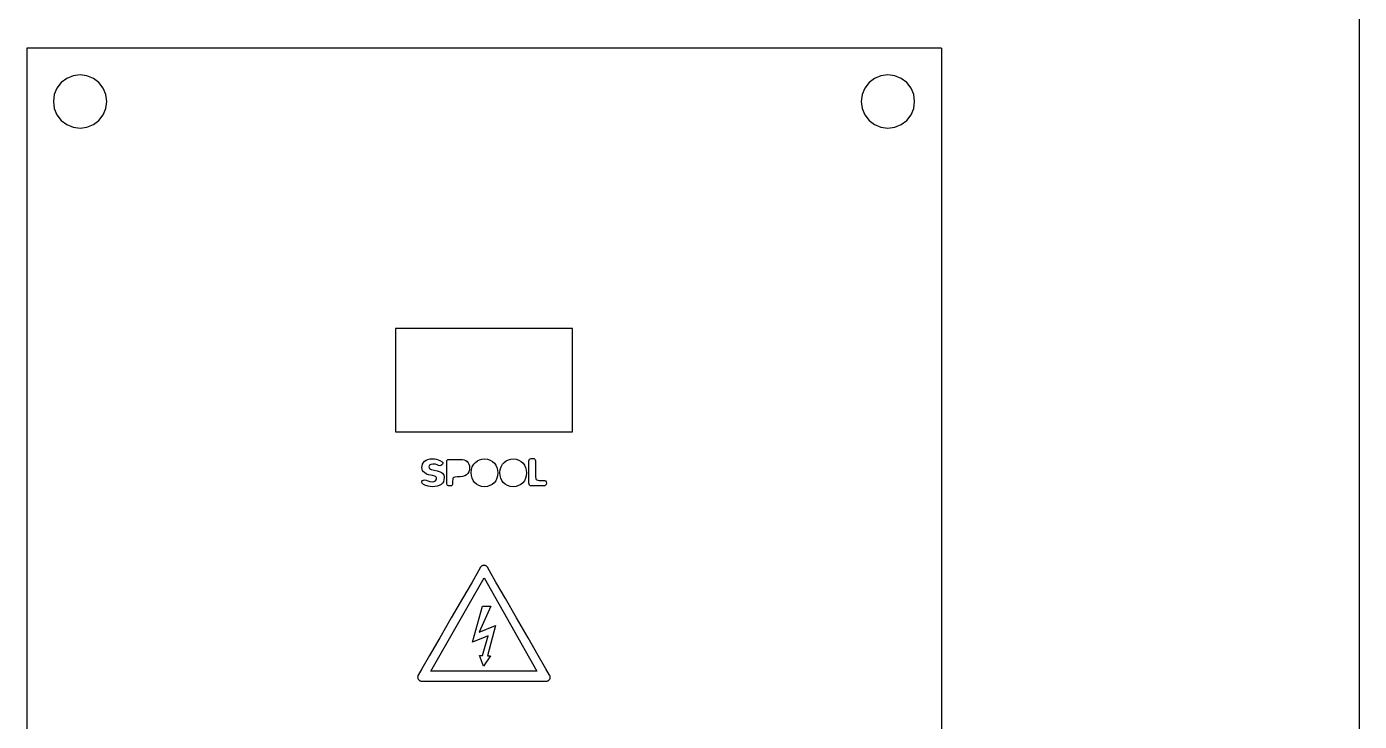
# Model space of a CAD drawing. Header units: metres. Extents: x -207 to 147, y 1162 to 1484.
# Drawn here: x -52.8 to 146.8, y 1266.3 to 1370.4 of the extents above; entities that cross this region are included whole.
import ezdxf

# ---------------------------------------------------------------- set-up
doc = ezdxf.new("R2010")
doc.units = ezdxf.units.M

msp = doc.modelspace()

# ---------------------------------------------------------------- linework, layer by layer
at = {"layer": 'GROUP0'}
for p, q in [((146.77, 1443.22, 0), (146.78, 1204.72, 0)), ((84.17, 1367.22, 0), (-52.83, 1367.22, 0)), ((-52.83, 1367.22, 0), (-52.83, 1293.22, 0)), ((84.17, 1367.22, 0), (84.17, 1227.22, 0)), ((-47.66, 1362.05, 0), (-48.3, 1361.22, 0)), ((-46.83, 1362.68, 0), (-47.66, 1362.05, 0)), ((-45.87, 1363.08, 0), (-46.83, 1362.68, 0)), ((-44.83, 1363.22, 0), (-45.87, 1363.08, 0)), ((-43.8, 1363.08, 0), (-44.83, 1363.22, 0)), ((-42.83, 1362.68, 0), (-43.8, 1363.08, 0)), ((-42, 1362.05, 0), (-42.83, 1362.68, 0)), ((-41.37, 1361.22, 0), (-42, 1362.05, 0)), ((73.34, 1362.05, 0), (72.7, 1361.22, 0)), ((74.17, 1362.68, 0), (73.34, 1362.05, 0)), ((75.13, 1363.08, 0), (74.17, 1362.68, 0)), ((76.17, 1363.22, 0), (75.13, 1363.08, 0)), ((77.2, 1363.08, 0), (76.17, 1363.22, 0)), ((78.17, 1362.68, 0), (77.2, 1363.08, 0)), ((79, 1362.05, 0), (78.17, 1362.68, 0)), ((79.63, 1361.22, 0), (79, 1362.05, 0)), ((-48.7, 1360.26, 0), (-48.83, 1359.22, 0)), ((-48.3, 1361.22, 0), (-48.7, 1360.26, 0)), ((-40.97, 1360.26, 0), (-41.37, 1361.22, 0)), ((-40.83, 1359.22, 0), (-40.97, 1360.26, 0)), ((72.3, 1360.26, 0), (72.17, 1359.22, 0)), ((72.7, 1361.22, 0), (72.3, 1360.26, 0)), ((80.03, 1360.26, 0), (79.63, 1361.22, 0)), ((80.17, 1359.22, 0), (80.03, 1360.26, 0)), ((-48.83, 1359.22, 0), (-48.7, 1358.19, 0)), ((-48.7, 1358.19, 0), (-48.3, 1357.22, 0)), ((-41.37, 1357.22, 0), (-40.97, 1358.19, 0)), ((-40.97, 1358.19, 0), (-40.83, 1359.22, 0)), ((72.17, 1359.22, 0), (72.3, 1358.19, 0)), ((72.3, 1358.19, 0), (72.7, 1357.22, 0)), ((79.63, 1357.22, 0), (80.03, 1358.19, 0)), ((80.03, 1358.19, 0), (80.17, 1359.22, 0)), ((-48.3, 1357.22, 0), (-47.66, 1356.39, 0)), ((-47.66, 1356.39, 0), (-46.83, 1355.76, 0)), ((-46.83, 1355.76, 0), (-45.87, 1355.36, 0)), ((-43.8, 1355.36, 0), (-42.83, 1355.76, 0)), ((-42.83, 1355.76, 0), (-42, 1356.39, 0)), ((-42, 1356.39, 0), (-41.37, 1357.22, 0)), ((72.7, 1357.22, 0), (73.34, 1356.39, 0)), ((73.34, 1356.39, 0), (74.17, 1355.76, 0)), ((74.17, 1355.76, 0), (75.13, 1355.36, 0)), ((77.2, 1355.36, 0), (78.17, 1355.76, 0)), ((78.17, 1355.76, 0), (79, 1356.39, 0)), ((79, 1356.39, 0), (79.63, 1357.22, 0)), ((-45.87, 1355.36, 0), (-44.83, 1355.22, 0)), ((-44.83, 1355.22, 0), (-43.8, 1355.36, 0)), ((75.13, 1355.36, 0), (76.17, 1355.22, 0)), ((76.17, 1355.22, 0), (77.2, 1355.36, 0)), ((2.42, 1325.22, 0), (2.42, 1309.72, 0)), ((28.92, 1325.22, 0), (2.42, 1325.22, 0)), ((28.92, 1309.72, 0), (28.92, 1325.22, 0)), ((2.42, 1309.72, 0), (28.92, 1309.72, 0)), ((7, 1305.46, 0), (7.28, 1305.58, 0)), ((7.28, 1305.58, 0), (7.59, 1305.65, 0)), ((7.59, 1305.65, 0), (7.96, 1305.67, 0)), ((7.96, 1305.67, 0), (8.25, 1305.66, 0)), ((8.25, 1305.66, 0), (8.54, 1305.6, 0)), ((8.54, 1305.6, 0), (9.04, 1305.44, 0)), ((10.12, 1305.41, 0), (10.18, 1305.51, 0)), ((10.18, 1305.51, 0), (10.27, 1305.57, 0)), ((10.27, 1305.57, 0), (10.39, 1305.59, 0)), ((10.39, 1305.59, 0), (12.17, 1305.59, 0)), ((12.17, 1305.59, 0), (12.46, 1305.57, 0)), ((12.46, 1305.57, 0), (12.72, 1305.5, 0)), ((12.72, 1305.5, 0), (12.95, 1305.4, 0)), ((14.68, 1305.37, 0), (15.01, 1305.53, 0)), ((15.01, 1305.53, 0), (15.37, 1305.62, 0)), ((15.37, 1305.62, 0), (15.72, 1305.65, 0)), ((15.72, 1305.65, 0), (16.18, 1305.61, 0)), ((16.18, 1305.61, 0), (16.59, 1305.48, 0)), ((16.59, 1305.48, 0), (16.93, 1305.28, 0)), ((18.98, 1305.37, 0), (19.32, 1305.53, 0)), ((19.32, 1305.53, 0), (19.67, 1305.62, 0)), ((19.67, 1305.62, 0), (20.02, 1305.65, 0)), ((20.02, 1305.65, 0), (20.48, 1305.61, 0)), ((20.48, 1305.61, 0), (20.89, 1305.48, 0)), ((20.89, 1305.48, 0), (21.23, 1305.28, 0)), ((22.4, 1305.37, 0), (22.42, 1305.5, 0)), ((22.42, 1305.5, 0), (22.5, 1305.61, 0)), ((22.5, 1305.61, 0), (22.6, 1305.69, 0)), ((22.6, 1305.69, 0), (22.73, 1305.72, 0)), ((22.73, 1305.72, 0), (23.02, 1305.72, 0)), ((23.02, 1305.72, 0), (23.17, 1305.7, 0)), ((23.17, 1305.7, 0), (23.28, 1305.62, 0)), ((23.28, 1305.62, 0), (23.35, 1305.51, 0)), ((23.35, 1305.51, 0), (23.37, 1305.37, 0)), ((6.38, 1304.36, 0), (6.4, 1304.64, 0)), ((6.4, 1304.12, 0), (6.38, 1304.36, 0)), ((6.4, 1304.64, 0), (6.48, 1304.89, 0)), ((6.48, 1303.91, 0), (6.4, 1304.12, 0)), ((6.48, 1304.89, 0), (6.61, 1305.12, 0)), ((6.6, 1303.74, 0), (6.48, 1303.91, 0)), ((6.75, 1303.6, 0), (6.6, 1303.74, 0)), ((6.61, 1305.12, 0), (6.78, 1305.31, 0)), ((7.08, 1303.39, 0), (6.75, 1303.6, 0)), ((6.78, 1305.31, 0), (7, 1305.46, 0)), ((7.44, 1304.62, 0), (7.41, 1304.49, 0)), ((7.41, 1304.49, 0), (7.44, 1304.35, 0)), ((7.51, 1304.71, 0), (7.44, 1304.62, 0)), ((7.44, 1304.35, 0), (7.51, 1304.22, 0)), ((7.72, 1304.83, 0), (7.51, 1304.71, 0)), ((7.51, 1304.22, 0), (7.63, 1304.11, 0)), ((7.63, 1304.11, 0), (7.77, 1304.05, 0)), ((8.02, 1304.89, 0), (7.72, 1304.83, 0)), ((7.77, 1304.05, 0), (8.63, 1303.88, 0)), ((8.39, 1304.86, 0), (8.02, 1304.89, 0)), ((8.65, 1304.77, 0), (8.39, 1304.86, 0)), ((8.63, 1303.88, 0), (9.1, 1303.73, 0)), ((8.86, 1304.68, 0), (8.65, 1304.77, 0)), ((9.06, 1304.64, 0), (8.86, 1304.68, 0)), ((9.04, 1305.44, 0), (9.39, 1305.22, 0)), ((9.21, 1304.67, 0), (9.06, 1304.64, 0)), ((9.1, 1303.73, 0), (9.28, 1303.63, 0)), ((9.36, 1304.76, 0), (9.21, 1304.67, 0)), ((9.28, 1303.63, 0), (9.43, 1303.51, 0)), ((9.47, 1304.88, 0), (9.36, 1304.76, 0)), ((9.39, 1305.22, 0), (9.49, 1305.11, 0)), ((9.43, 1303.51, 0), (9.55, 1303.38, 0)), ((9.52, 1305, 0), (9.47, 1304.88, 0)), ((9.49, 1305.11, 0), (9.52, 1305, 0)), ((10.1, 1305.27, 0), (10.12, 1305.41, 0)), ((10.1, 1301.97, 0), (10.1, 1305.27, 0)), ((12.95, 1305.4, 0), (13.15, 1305.26, 0)), ((13.24, 1303.47, 0), (13.04, 1303.28, 0)), ((13.15, 1305.26, 0), (13.3, 1305.08, 0)), ((13.39, 1303.71, 0), (13.24, 1303.47, 0)), ((13.3, 1305.08, 0), (13.42, 1304.88, 0)), ((13.48, 1304.02, 0), (13.39, 1303.71, 0)), ((13.42, 1304.88, 0), (13.49, 1304.64, 0)), ((13.51, 1304.38, 0), (13.48, 1304.02, 0)), ((13.49, 1304.64, 0), (13.51, 1304.38, 0)), ((13.75, 1303.56, 0), (13.79, 1304.06, 0)), ((13.78, 1303.16, 0), (13.75, 1303.56, 0)), ((13.79, 1304.06, 0), (13.92, 1304.49, 0)), ((13.92, 1304.49, 0), (14.13, 1304.85, 0)), ((14.13, 1304.85, 0), (14.38, 1305.14, 0)), ((14.38, 1305.14, 0), (14.68, 1305.37, 0)), ((16.93, 1305.28, 0), (17.22, 1305.02, 0)), ((17.22, 1305.02, 0), (17.44, 1304.71, 0)), ((17.44, 1304.71, 0), (17.6, 1304.36, 0)), ((17.6, 1304.36, 0), (17.7, 1303.98, 0)), ((17.7, 1303.98, 0), (17.74, 1303.58, 0)), ((17.74, 1303.58, 0), (17.7, 1303.14, 0)), ((18.05, 1303.56, 0), (18.1, 1304.06, 0)), ((18.08, 1303.16, 0), (18.05, 1303.56, 0)), ((18.1, 1304.06, 0), (18.23, 1304.49, 0)), ((18.23, 1304.49, 0), (18.43, 1304.85, 0)), ((18.43, 1304.85, 0), (18.68, 1305.14, 0)), ((18.68, 1305.14, 0), (18.98, 1305.37, 0)), ((21.23, 1305.28, 0), (21.52, 1305.02, 0)), ((21.52, 1305.02, 0), (21.74, 1304.71, 0)), ((21.74, 1304.71, 0), (21.91, 1304.36, 0)), ((21.91, 1304.36, 0), (22.01, 1303.98, 0)), ((22.04, 1303.58, 0), (22, 1303.14, 0)), ((22.01, 1303.98, 0), (22.04, 1303.58, 0)), ((22.4, 1302.04, 0), (22.4, 1305.37, 0)), ((23.37, 1305.37, 0), (23.37, 1303, 0)), ((6.32, 1302.18, 0), (6.36, 1302.3, 0)), ((6.35, 1302.08, 0), (6.32, 1302.18, 0)), ((6.44, 1301.97, 0), (6.35, 1302.08, 0)), ((6.36, 1302.3, 0), (6.48, 1302.42, 0)), ((6.59, 1301.85, 0), (6.44, 1301.97, 0)), ((6.48, 1302.42, 0), (6.63, 1302.5, 0)), ((6.79, 1301.74, 0), (6.59, 1301.85, 0)), ((6.63, 1302.5, 0), (6.79, 1302.53, 0)), ((6.79, 1302.53, 0), (7, 1302.49, 0)), ((7.29, 1301.56, 0), (6.79, 1301.74, 0)), ((7, 1302.49, 0), (7.26, 1302.39, 0)), ((7.38, 1303.27, 0), (7.08, 1303.39, 0)), ((7.26, 1302.39, 0), (7.57, 1302.3, 0)), ((7.59, 1301.51, 0), (7.29, 1301.56, 0)), ((7.94, 1303.15, 0), (7.38, 1303.27, 0)), ((7.57, 1302.3, 0), (7.92, 1302.25, 0)), ((7.91, 1301.49, 0), (7.59, 1301.51, 0)), ((8.31, 1301.51, 0), (7.91, 1301.49, 0)), ((7.92, 1302.25, 0), (8.19, 1302.3, 0)), ((8.31, 1303.06, 0), (7.94, 1303.15, 0)), ((8.19, 1302.3, 0), (8.4, 1302.4, 0)), ((8.43, 1303, 0), (8.31, 1303.06, 0)), ((8.67, 1301.57, 0), (8.31, 1301.51, 0)), ((8.4, 1302.4, 0), (8.53, 1302.53, 0)), ((8.52, 1302.91, 0), (8.43, 1303, 0)), ((8.56, 1302.8, 0), (8.52, 1302.91, 0)), ((8.53, 1302.53, 0), (8.58, 1302.65, 0)), ((8.58, 1302.65, 0), (8.56, 1302.8, 0)), ((8.97, 1301.68, 0), (8.67, 1301.57, 0)), ((9.23, 1301.83, 0), (8.97, 1301.68, 0)), ((9.43, 1302.02, 0), (9.23, 1301.83, 0)), ((9.58, 1302.25, 0), (9.43, 1302.02, 0)), ((9.55, 1303.38, 0), (9.63, 1303.22, 0)), ((9.67, 1302.51, 0), (9.58, 1302.25, 0)), ((9.63, 1303.22, 0), (9.68, 1303.03, 0)), ((9.69, 1302.82, 0), (9.67, 1302.51, 0)), ((9.68, 1303.03, 0), (9.69, 1302.82, 0)), ((10.13, 1301.8, 0), (10.1, 1301.97, 0)), ((10.21, 1301.69, 0), (10.13, 1301.8, 0)), ((10.37, 1301.63, 0), (10.21, 1301.69, 0)), ((10.62, 1301.61, 0), (10.37, 1301.63, 0)), ((10.78, 1301.65, 0), (10.62, 1301.61, 0)), ((10.89, 1301.72, 0), (10.78, 1301.65, 0)), ((10.95, 1301.82, 0), (10.89, 1301.72, 0)), ((10.97, 1301.92, 0), (10.95, 1301.82, 0)), ((10.98, 1302.62, 0), (10.97, 1302.31, 0)), ((10.97, 1302.31, 0), (10.97, 1301.92, 0)), ((11.01, 1302.73, 0), (10.98, 1302.62, 0)), ((11.07, 1302.82, 0), (11.01, 1302.73, 0)), ((11.16, 1302.89, 0), (11.07, 1302.82, 0)), ((11.3, 1302.93, 0), (11.16, 1302.89, 0)), ((11.72, 1302.96, 0), (11.3, 1302.93, 0)), ((12.12, 1302.98, 0), (11.72, 1302.96, 0)), ((12.47, 1303.04, 0), (12.12, 1302.98, 0)), ((12.78, 1303.13, 0), (12.47, 1303.04, 0)), ((13.04, 1303.28, 0), (12.78, 1303.13, 0)), ((13.88, 1302.78, 0), (13.78, 1303.16, 0)), ((14.04, 1302.43, 0), (13.88, 1302.78, 0)), ((14.26, 1302.12, 0), (14.04, 1302.43, 0)), ((14.54, 1301.87, 0), (14.26, 1302.12, 0)), ((14.89, 1301.67, 0), (14.54, 1301.87, 0)), ((15.28, 1301.55, 0), (14.89, 1301.67, 0)), ((15.74, 1301.5, 0), (15.28, 1301.55, 0)), ((16.17, 1301.54, 0), (15.74, 1301.5, 0)), ((16.56, 1301.66, 0), (16.17, 1301.54, 0)), ((16.9, 1301.84, 0), (16.56, 1301.66, 0)), ((17.19, 1302.09, 0), (16.9, 1301.84, 0)), ((17.42, 1302.39, 0), (17.19, 1302.09, 0)), ((17.59, 1302.75, 0), (17.42, 1302.39, 0)), ((17.7, 1303.14, 0), (17.59, 1302.75, 0)), ((18.18, 1302.78, 0), (18.08, 1303.16, 0)), ((18.34, 1302.43, 0), (18.18, 1302.78, 0)), ((18.56, 1302.12, 0), (18.34, 1302.43, 0)), ((18.85, 1301.87, 0), (18.56, 1302.12, 0)), ((19.19, 1301.67, 0), (18.85, 1301.87, 0)), ((19.59, 1301.55, 0), (19.19, 1301.67, 0)), ((20.04, 1301.5, 0), (19.59, 1301.55, 0)), ((20.47, 1301.54, 0), (20.04, 1301.5, 0)), ((20.86, 1301.66, 0), (20.47, 1301.54, 0)), ((21.2, 1301.84, 0), (20.86, 1301.66, 0)), ((21.49, 1302.09, 0), (21.2, 1301.84, 0)), ((21.72, 1302.39, 0), (21.49, 1302.09, 0)), ((21.89, 1302.75, 0), (21.72, 1302.39, 0)), ((22, 1303.14, 0), (21.89, 1302.75, 0)), ((22.42, 1301.86, 0), (22.4, 1302.04, 0)), ((22.49, 1301.73, 0), (22.42, 1301.86, 0)), ((22.6, 1301.65, 0), (22.49, 1301.73, 0)), ((22.75, 1301.63, 0), (22.6, 1301.65, 0)), ((24.59, 1301.63, 0), (22.75, 1301.63, 0)), ((23.37, 1303, 0), (23.41, 1302.69, 0)), ((23.41, 1302.69, 0), (23.47, 1302.59, 0)), ((23.47, 1302.59, 0), (23.56, 1302.52, 0)), ((23.56, 1302.52, 0), (23.71, 1302.48, 0)), ((23.71, 1302.48, 0), (23.91, 1302.45, 0)), ((23.91, 1302.45, 0), (24.51, 1302.44, 0)), ((24.51, 1302.44, 0), (24.72, 1302.42, 0)), ((24.77, 1301.65, 0), (24.59, 1301.63, 0)), ((24.72, 1302.42, 0), (24.88, 1302.36, 0)), ((24.9, 1301.73, 0), (24.77, 1301.65, 0)), ((24.88, 1302.36, 0), (24.97, 1302.24, 0)), ((24.98, 1301.85, 0), (24.9, 1301.73, 0)), ((24.97, 1302.24, 0), (25.01, 1302.03, 0)), ((25.01, 1302.03, 0), (24.98, 1301.85, 0)), ((-52.83, 1293.22, 0), (-52.83, 1227.22, 0)), ((15.24, 1289.53, 0), (15.2, 1289.49, 0)), ((15.29, 1289.58, 0), (15.24, 1289.53, 0)), ((15.34, 1289.62, 0), (15.29, 1289.58, 0)), ((15.39, 1289.65, 0), (15.34, 1289.62, 0)), ((15.45, 1289.68, 0), (15.39, 1289.65, 0)), ((15.51, 1289.7, 0), (15.45, 1289.68, 0)), ((15.58, 1289.71, 0), (15.51, 1289.7, 0)), ((15.67, 1289.72, 0), (15.58, 1289.71, 0)), ((15.76, 1289.71, 0), (15.67, 1289.72, 0)), ((15.84, 1289.7, 0), (15.76, 1289.71, 0)), ((15.92, 1289.66, 0), (15.84, 1289.7, 0)), ((15.99, 1289.62, 0), (15.92, 1289.66, 0)), ((16.06, 1289.57, 0), (15.99, 1289.62, 0)), ((16.12, 1289.51, 0), (16.06, 1289.57, 0)), ((16.17, 1289.43, 0), (16.12, 1289.51, 0)), ((7.72, 1273.87, 0), (15.67, 1287.85, 0)), ((14.85, 1288.89, 0), (13.88, 1287.2, 0)), ((15.16, 1289.43, 0), (14.85, 1288.89, 0)), ((15.2, 1289.49, 0), (15.16, 1289.43, 0)), ((15.67, 1287.85, 0), (23.6, 1273.87, 0)), ((16.49, 1288.89, 0), (16.17, 1289.43, 0)), ((17.46, 1287.2, 0), (16.49, 1288.89, 0)), ((13.88, 1287.2, 0), (12.45, 1284.73, 0)), ((18.89, 1284.73, 0), (17.46, 1287.2, 0)), ((12.45, 1284.73, 0), (10.77, 1281.83, 0)), ((13.93, 1278.19, 0), (15.45, 1283.61, 0)), ((16.68, 1283.61, 0), (14.97, 1279.7, 0)), ((15.45, 1283.61, 0), (16.68, 1283.61, 0)), ((20.56, 1281.83, 0), (18.89, 1284.73, 0)), ((10.77, 1281.83, 0), (9.07, 1278.87, 0)), ((22.27, 1278.87, 0), (20.56, 1281.83, 0)), ((14.97, 1279.7, 0), (17.4, 1280.68, 0)), ((17.4, 1280.68, 0), (16.19, 1276.15, 0)), ((9.07, 1278.87, 0), (7.53, 1276.21, 0)), ((16.3, 1279.16, 0), (13.93, 1278.19, 0)), ((15.45, 1276.21, 0), (16.3, 1279.16, 0)), ((23.8, 1276.21, 0), (22.27, 1278.87, 0)), ((7.53, 1276.21, 0), (6.38, 1274.22, 0)), ((15.01, 1276.21, 0), (15.45, 1276.21, 0)), ((15.57, 1274.58, 0), (15.01, 1276.21, 0)), ((16.62, 1276.15, 0), (15.57, 1274.58, 0)), ((16.19, 1276.15, 0), (16.62, 1276.15, 0)), ((24.95, 1274.22, 0), (23.8, 1276.21, 0)), ((6.38, 1274.22, 0), (5.83, 1273.27, 0)), ((23.6, 1273.87, 0), (7.72, 1273.87, 0)), ((25.5, 1273.27, 0), (24.95, 1274.22, 0)), ((5.74, 1273.03, 0), (5.73, 1272.96, 0)), ((5.73, 1272.96, 0), (5.74, 1272.88, 0)), ((5.76, 1273.11, 0), (5.74, 1273.03, 0)), ((5.74, 1272.88, 0), (5.75, 1272.81, 0)), ((5.75, 1272.81, 0), (5.77, 1272.74, 0)), ((5.78, 1273.18, 0), (5.76, 1273.11, 0)), ((5.77, 1272.74, 0), (5.8, 1272.67, 0)), ((5.83, 1273.27, 0), (5.78, 1273.18, 0)), ((5.8, 1272.67, 0), (5.84, 1272.6, 0)), ((5.84, 1272.6, 0), (5.89, 1272.54, 0)), ((5.89, 1272.54, 0), (5.94, 1272.49, 0)), ((5.94, 1272.49, 0), (6, 1272.45, 0)), ((6, 1272.45, 0), (6.07, 1272.41, 0)), ((6.07, 1272.41, 0), (6.14, 1272.38, 0)), ((6.14, 1272.38, 0), (6.21, 1272.36, 0)), ((6.21, 1272.36, 0), (6.28, 1272.35, 0)), ((6.28, 1272.35, 0), (6.57, 1272.35, 0)), ((6.57, 1272.35, 0), (8.12, 1272.35, 0)), ((8.12, 1272.35, 0), (10.72, 1272.35, 0)), ((10.72, 1272.35, 0), (13.95, 1272.35, 0)), ((13.95, 1272.35, 0), (17.39, 1272.35, 0)), ((17.39, 1272.35, 0), (20.62, 1272.35, 0)), ((20.62, 1272.35, 0), (23.22, 1272.35, 0)), ((23.22, 1272.35, 0), (24.76, 1272.35, 0)), ((24.76, 1272.35, 0), (25.05, 1272.35, 0)), ((25.05, 1272.35, 0), (25.13, 1272.36, 0)), ((25.13, 1272.36, 0), (25.2, 1272.38, 0)), ((25.2, 1272.38, 0), (25.27, 1272.41, 0)), ((25.27, 1272.41, 0), (25.33, 1272.45, 0)), ((25.33, 1272.45, 0), (25.39, 1272.49, 0)), ((25.39, 1272.49, 0), (25.45, 1272.54, 0)), ((25.45, 1272.54, 0), (25.5, 1272.6, 0)), ((25.55, 1273.18, 0), (25.5, 1273.27, 0)), ((25.5, 1272.6, 0), (25.54, 1272.67, 0)), ((25.54, 1272.67, 0), (25.57, 1272.74, 0)), ((25.58, 1273.11, 0), (25.55, 1273.18, 0)), ((25.57, 1272.74, 0), (25.59, 1272.81, 0)), ((25.59, 1273.03, 0), (25.58, 1273.11, 0)), ((25.6, 1272.96, 0), (25.59, 1273.03, 0)), ((25.59, 1272.81, 0), (25.6, 1272.88, 0)), ((25.6, 1272.88, 0), (25.6, 1272.96, 0))]:
    msp.add_line(p, q, dxfattribs=at)

doc.saveas('drawing.dxf')
